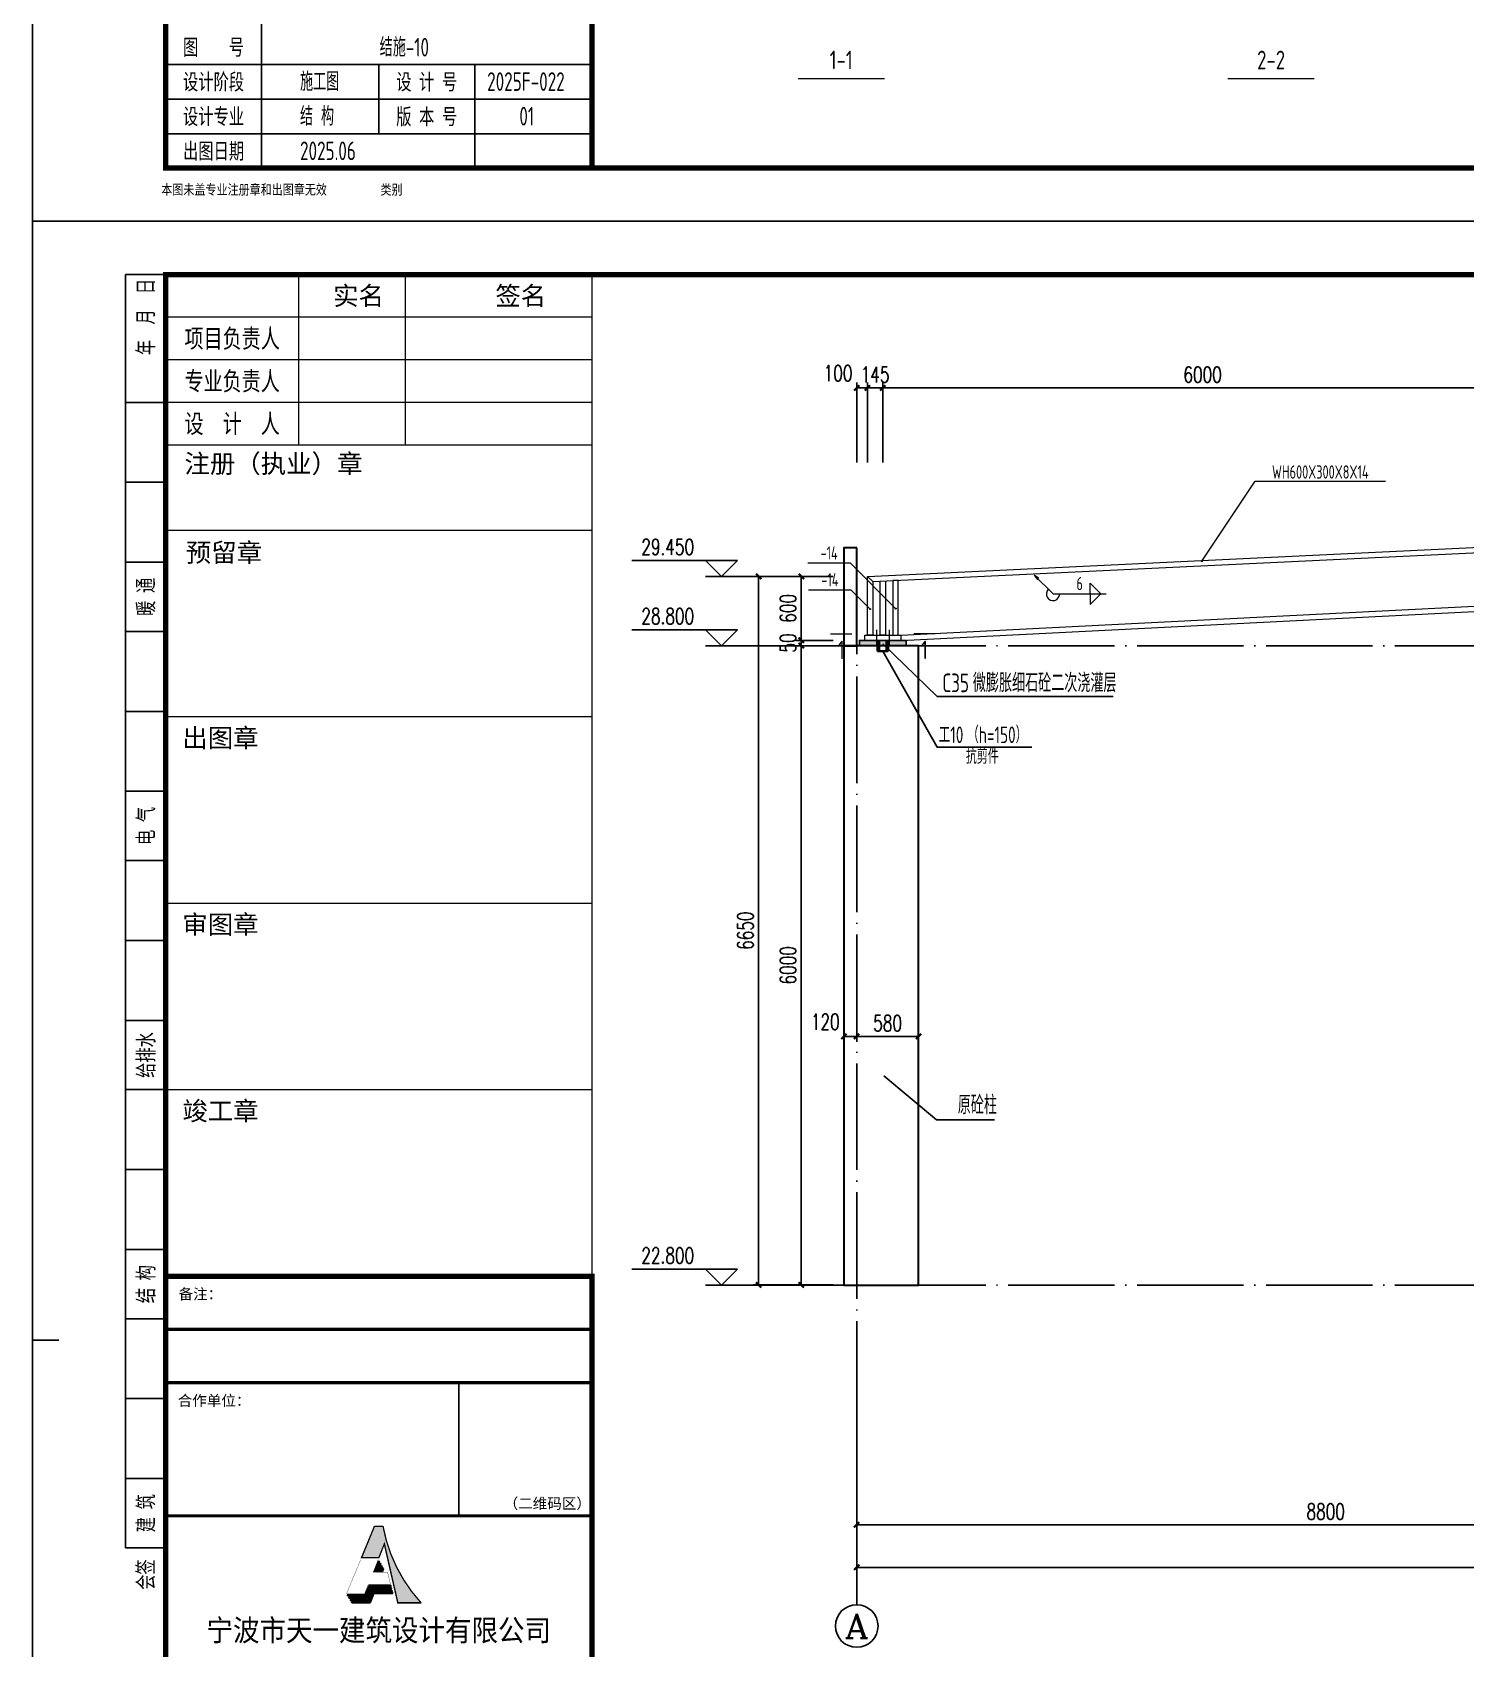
# Model space of a CAD drawing. Extents: x 712773 to 1022356, y -298958 to 209542.
# Drawn here: x 896206 to 909653, y -270354 to -255185 of the extents above; entities that cross this region are included whole.
import ezdxf
from ezdxf.enums import TextEntityAlignment as Align

# ---------------------------------------------------------------- set-up
doc = ezdxf.new("R2010")
doc.units = 0
doc.header["$LTSCALE"] = 500
doc.header["$MEASUREMENT"] = 0
doc.linetypes.add('DOTE', pattern=[2.42, 2, -0.2, 0.02, -0.2])
doc.layers.get('0').update_dxf_attribs({"linetype": 'CONTINUOUS'})
doc.layers.get('DEFPOINTS').update_dxf_attribs({"linetype": 'CONTINUOUS'})
for name, color, linetype, lineweight in [('0S-柱-线', 50, 'CONTINUOUS', 30), ('10', 7, 'CONTINUOUS', 18), ('114', 2, 'CONTINUOUS', 18), ('116', 1, 'CONTINUOUS', 35), ('14', 2, 'CONTINUOUS', 20), ('字符串标注', 9, 'CONTINUOUS', 18), ('柱子', 3, 'CONTINUOUS', 20), ('焊缝标注', 9, 'CONTINUOUS', 18), ('钢板标注', 9, 'CONTINUOUS', 18)]:
    doc.layers.add(name, color=color, linetype=linetype, lineweight=lineweight)
for name, color, linetype in [('AXIS', 3, 'CONTINUOUS'), ('AXIS_TEXT', 7, 'CONTINUOUS'), ('DIM_ELEV', 3, 'CONTINUOUS'), ('DIM_LEAD', 3, 'CONTINUOUS'), ('DOTE', 1, 'DOTE'), ('PUB_DIM', 3, 'CONTINUOUS'), ('PUB_TEXT', 7, 'CONTINUOUS'), ('T-TK', 157, 'CONTINUOUS'), ('图层1', 165, 'CONTINUOUS'), ('照明平面标注层', 111, 'CONTINUOUS'), ('钢架', 7, 'CONTINUOUS')]:
    doc.layers.add(name, color=color, linetype=linetype)
doc.styles.add('_TCH_AXIS', font='COMPLEX', dxfattribs={"bigfont": 'GBCBIG'})
doc.styles.add('_TCH_DIM', font='SIMPLEX', dxfattribs={"bigfont": 'GBCBIG'})
doc.styles.add('_TCH_DIM_T3', font='SIMPLEX', dxfattribs={"width": 0.705882, "bigfont": 'GBCBIG'})
doc.styles.add('COMPLEX', font='COMPLEX')
doc.styles.add('FromPkpm', font='Pkpmeng', dxfattribs={"width": 0.7, "bigfont": 'Pkpmchn'})
doc.styles.add('TK1-TY', font='simhei.ttf')
doc.styles.add('TK2-TY', font='', dxfattribs={"width": 0.8})
doc.styles.add('TSSD_Dimension', font='Tssdeng.shx', dxfattribs={"width": 0.7, "bigfont": 'hztxt.shx'})
doc.styles.add('TSSD_Rein', font='tssdeng.shx', dxfattribs={"width": 0.7, "bigfont": 'hztxt.shx'})
doc.styles.add('图框JND-宋体', font='')
doc.styles.get('TK2-TY').set_extended_font_data('NSimSun')
doc.styles.get('图框JND-宋体').set_extended_font_data('SimSun')
doc.dimstyles.new('_TCH_ARCH&&50', dxfattribs={"dimtxt": 148.75, "dimasz": 50, "dimexe": 50, "dimexo": 100, "dimgap": 50, "dimtad": 1, "dimdec": 0, "dimzin": 0, "dimdsep": 46, "dimtxsty": '_TCH_DIM_T3', "dimblk": 'ARCHTICK', "dimcen": 0.09, "dimclrt": 7, "dimazin": 2, "dimtfac": 1, "dimtdec": 0, "dimtix": 1, "dimtmove": 2, "dimatfit": 3, "dimfxl": 0, "dimtolj": 1, "dimtzin": 0, "dimarcsym": 0})

# ---------------------------------------------------------------- blocks, each defined once
blk = doc.blocks.new('srgheberggb')
at = {"layer": 'T-TK'}
blk.add_hatch(color=252, dxfattribs=at).paths.add_polyline_path([(66108, -66893), (66366, -68022), (66772, -68022, -0.138403), (66072, -66604), (65926, -66604), (65692, -67175), (65995, -67175)])
h = blk.add_hatch(color=252, dxfattribs=at)
h.paths.add_polyline_path([(65831, -67728), (65818, -67705), (65748, -67881), (65761, -67904)])
h.paths.add_polyline_path([(65855, -67770), (65842, -67747), (65772, -67923), (65785, -67946)])
h.paths.add_polyline_path([(65799, -67970), (65812, -67992), (65882, -67817), (65869, -67794)])
h.paths.add_polyline_path([(65906, -67858), (65893, -67836), (65823, -68011), (65836, -68034)])
h.paths.add_polyline_path([(66091, -67397), (66077, -67374), (66045, -67455), (66067, -67455)])
h.paths.add_polyline_path([(66066, -67355), (66053, -67332), (66004, -67455), (66026, -67455)])
h.paths.add_polyline_path([(66039, -67308), (66026, -67285), (65958, -67455), (65981, -67455)])
h.paths.add_polyline_path([(65917, -67455), (65940, -67455), (66015, -67267), (66002, -67244)])
for p, q in [((59500, -84100), (59500, -42100)), ((59500, -42100), (118900, -42100)), ((61250, -67000), (61250, -43100)), ((61250, -43100), (62000, -43100)), ((61250, -45500), (62000, -45500)), ((61250, -47000), (62000, -47000)), ((61250, -48500), (62000, -48500)), ((61250, -49800), (62000, -49800)), ((61250, -51300), (62000, -51300)), ((61250, -52800), (62000, -52800)), ((61250, -54100), (62000, -54100)), ((61250, -54100), (62000, -54100)), ((61250, -55600), (62000, -55600)), ((61250, -57100), (62000, -57100)), ((61250, -58400), (62000, -58400)), ((61250, -58400), (62000, -58400)), ((61250, -59900), (62000, -59900)), ((61250, -61400), (62000, -61400)), ((61250, -62700), (62000, -62700)), ((60000, -63100), (59500, -63100)), ((61250, -64200), (62000, -64200)), ((61250, -65700), (62000, -65700)), ((61250, -67000), (62000, -67000)), ((65410, -67881), (65423, -67904)), ((65410, -67881), (65748, -67881)), ((65423, -67904), (65761, -67904)), ((65434, -67923), (65448, -67946)), ((65434, -67923), (65772, -67923)), ((65448, -67946), (65785, -67946)), ((65818, -67705), (66225, -67705)), ((65831, -67728), (66231, -67728)), ((65842, -67747), (66235, -67747)), ((65855, -67770), (66241, -67770)), ((65869, -67794), (66247, -67794)), ((65882, -67817), (66252, -67817)), ((65893, -67836), (66257, -67836)), ((65906, -67858), (66262, -67858)), ((66225, -67705), (66231, -67728)), ((66235, -67747), (66241, -67770)), ((66247, -67794), (66252, -67817)), ((66257, -67836), (66262, -67858)), ((65461, -67970), (65475, -67992)), ((65461, -67970), (65799, -67970)), ((65475, -67992), (65812, -67992)), ((65486, -68011), (65499, -68034)), ((65486, -68011), (65823, -68011)), ((65499, -68034), (65836, -68034)), ((63800, -75307), (63800, -83107)), ((70000, -81157), (62000, -81157)), ((66000, -81157), (66000, -82457)), ((67800, -81157), (67800, -83107)), ((70000, -81807), (62000, -81807)), ((70000, -82457), (62000, -82457)), ((59500, -84100), (118900, -84100))]:
    blk.add_line(p, q, dxfattribs=at)
at = {"layer": 'T-TK', "color": 3}
for p, q in [((65917, -67455), (66002, -67244)), ((65940, -67455), (66015, -67267)), ((65958, -67455), (66026, -67285)), ((65981, -67455), (66039, -67308)), ((66002, -67244), (66015, -67267)), ((66004, -67455), (66053, -67332)), ((66026, -67285), (66039, -67308)), ((66053, -67332), (66066, -67355)), ((66026, -67455), (66066, -67355)), ((66045, -67455), (66077, -67374)), ((66067, -67455), (66091, -67397)), ((66077, -67374), (66091, -67397)), ((65748, -67881), (65818, -67705)), ((65748, -67881), (65761, -67904)), ((65761, -67904), (65831, -67728)), ((65772, -67923), (65842, -67747)), ((65772, -67923), (65785, -67946)), ((65785, -67946), (65855, -67770)), ((65799, -67970), (65869, -67794)), ((65812, -67992), (65882, -67817)), ((65818, -67705), (65831, -67728)), ((65823, -68011), (65893, -67836)), ((65836, -68034), (65906, -67858)), ((65842, -67747), (65855, -67770)), ((65869, -67794), (65882, -67817)), ((65893, -67836), (65906, -67858)), ((65799, -67970), (65812, -67992)), ((65823, -68011), (65836, -68034))]:
    blk.add_line(p, q, dxfattribs=at)
at = {"layer": 'T-TK'}
for points, const_width in [([(62000, -83100), (117900, -83100), (117900, -43100), (62000, -43100)], 100), ([(70000, -83100), (62000, -83100), (62000, -61901), (70000, -61901)], 100), ([(62000, -83100), (70000, -83100), (70000, -62900), (62000, -62900)], 60), ([(70000, -66400), (62000, -66400), (62000, -63900), (70000, -63900)], 60), ([(65397, -67859), (65660, -67222), (65989, -67222), (65896, -67455), (66165, -67455), (66220, -67683), (65805, -67683), (65735, -67859)], 5.66)]:
    blk.add_lwpolyline(points, close=True, dxfattribs=dict(at, const_width=const_width))
blk.add_lwpolyline([(67500, -63900), (70000, -63900), (70000, -66400), (67500, -66400)], close=True, dxfattribs=at)
at = {"layer": 'T-TK', "const_width": 22.5}
blk.add_lwpolyline([(65919, -66592), (66081, -66592, 0.141579), (66798, -68034), (66356, -68034), (66104, -66932), (66003, -67186), (65674, -67186), (65919, -66592)], format="xyb", dxfattribs=at)
at = {"layer": 'T-TK', "const_width": 5.66}
for points in [[(66081, -66592, 0.141579), (66798, -68034), (66356, -68034), (66104, -66932), (66003, -67186), (65674, -67186), (65919, -66592)], [(66072, -66604, 0.138403), (66772, -68022), (66366, -68022), (66108, -66893), (65995, -67175), (65692, -67175), (65926, -66604)]]:
    blk.add_lwpolyline(points, format="xyb", close=True, dxfattribs=at)
at = {"layer": '图层1', "linetype": 'Continuous'}
for p in [(68500, -43100), (62000, -63800)]:
    blk.add_line(p, (62000, -43100), dxfattribs=at)
at = {"layer": '图层1', "linetype": 'Continuous', "const_width": 25}
for points in [[(64500, -43100), (64500, -46300)], [(66500, -43100), (66500, -46300)], [(70000, -43100), (70000, -61901)], [(70000, -43900), (62000, -43900)], [(70000, -44700), (62000, -44700)], [(70000, -45500), (62000, -45500)], [(70000, -46300), (62000, -46300)], [(70000, -47901), (62000, -47901)], [(70000, -51401), (62000, -51401)], [(70000, -54901), (62000, -54901)], [(70000, -58401), (62000, -58401)], [(68500, -61901), (62000, -61901)]]:
    blk.add_lwpolyline(points, dxfattribs=at)
at = {"layer": 'AXIS_TEXT', "style": 'TSSD_Dimension', "width": 0.7}
for s, p in [('施工图', (64523, -81654)), ('2025F-022', (68034, -81654)), ('结 构 ', (64523, -82304)), ('01', (68638, -82304)), ('2025.06', (64523, -82954))]:
    blk.add_text(s, height=350, dxfattribs=at).set_placement(p)
at = {"layer": 'T-TK', "style": 'TK2-TY', "width": 0.7}
blk.add_text('年  月  日', height=300, rotation=90, dxfattribs=at).set_placement((61773, -44612))
for s, p in [('暖 通', (61626, -49150)), ('电 气', (61627, -53450)), ('给排水', (61629, -57750)), ('结 构', (61629, -62050)), ('建 筑', (61628, -66350)), ('会签', (61625, -67502))]:
    blk.add_text(s, height=300, rotation=90, dxfattribs=at).set_placement(p, align=Align.MIDDLE_CENTER)
at = {"layer": 'T-TK', "style": 'TK1-TY'}
for s, p in [('备注：', (62244, -62336)), ('合作单位：', (62228, -64336)), ('合作单位：', (62228, -64336)), ('（二维码区）', (68344, -66267))]:
    blk.add_text(s, height=200, dxfattribs=at).set_placement(p)
at = {"layer": 'T-TK'}
for s, height, style, width, p in [('宁波市天一建筑设计有限公司', 405, 'TK1-TY', 0.9, (66000, -68547)), ('图    号', 300, 'TK2-TY', 0.7, (62900, -80832)), ('设计阶段', 300, 'TK2-TY', 0.7, (62900, -81482)), ('设 计 号', 300, 'TK2-TY', 0.7, (66900, -81483)), ('设计专业', 300, 'TK2-TY', 0.7, (62900, -82132)), ('版 本 号', 300, 'TK2-TY', 0.7, (66900, -82134)), ('出图日期', 300, 'TK2-TY', 0.7, (62900, -82782))]:
    blk.add_text(s, height=height, dxfattribs=dict(at, style=style, width=width)).set_placement(p, align=Align.MIDDLE_CENTER)
at = {"layer": 'T-TK', "style": 'TK2-TY', "width": 0.8}
for s, height, p in [('本图未盖专业注册章和出图章无效', 189.87, (61920, -83601)), ('类别', 189.9, (66032, -83601))]:
    blk.add_text(s, height=height, dxfattribs=at).set_placement(p)
at = {"layer": '图层1', "style": '图框JND-宋体'}
for s, p in [('实名', (65621, -43500)), ('签名', (68665, -43500))]:
    blk.add_text(s, height=350, dxfattribs=at).set_placement(p, align=Align.MIDDLE_CENTER)
at = {"layer": '图层1', "style": '图框JND-宋体', "width": 0.75}
for s, p in [('项目负责人', (63250, -44300)), ('专业负责人', (63250, -45100)), ('设  计  人', (63250, -45900))]:
    blk.add_text(s, height=350, dxfattribs=at).set_placement(p, align=Align.MIDDLE_CENTER)
at = {"layer": '图层1', "style": '图框JND-宋体'}
for s, p in [('注册（执业）章', (62353, -46474)), ('预留章', (62379, -48144)), ('出图章', (62314, -51625)), ('审图章', (62314, -55125)), ('竣工章', (62314, -58625))]:
    blk.add_text(s, height=350, dxfattribs=at).set_placement(p, align=Align.TOP_LEFT)
blk = doc.blocks.new('_ArchTick')
at = {"color": 0, "linetype": 'ByBlock', "const_width": 0.4}
blk.add_lwpolyline([(-0.5, -0.5), (0.5, 0.5)], dxfattribs=at)
blk = doc.blocks.new('*D657')
at = {"layer": 'AXIS', "color": 0, "lineweight": -2, "transparency": 16777216}
for p, q in [((903940, -268041), (903940, -269641)), ((922420, -268041), (922420, -269641)), ((903940, -269591), (922420, -269591))]:
    blk.add_line(p, q, dxfattribs=at)
at = {"layer": 'DEFPOINTS', "color": 0, "transparency": 16777216}
for p in [(903940, -267941), (922420, -267941), (922420, -269591)]:
    blk.add_point(p, dxfattribs=at)
at = {"layer": 'AXIS', "color": 0, "lineweight": -2, "transparency": 16777216, "xscale": 50, "yscale": 50, "zscale": 50, "rotation": 180}
blk.add_blockref('_ArchTick', (903940, -269591), dxfattribs=at)
at = {"layer": 'AXIS', "color": 0, "lineweight": -2, "transparency": 16777216, "xscale": 50, "yscale": 50, "zscale": 50}
blk.add_blockref('_ArchTick', (922420, -269591), dxfattribs=at)
at = {"layer": 'AXIS', "color": 7, "transparency": 16777216, "insert": (913180, -269467), "char_height": 148.8, "attachment_point": 5, "style": '_TCH_DIM_T3'}
blk.add_mtext('\\A1;18480', dxfattribs=at)
blk = doc.blocks.new('*D658')
at = {"layer": 'AXIS', "color": 0, "lineweight": -2, "transparency": 16777216}
for p, q in [((903940, -268041), (903940, -269241)), ((912740, -268041), (912740, -269241)), ((903940, -269191), (912740, -269191))]:
    blk.add_line(p, q, dxfattribs=at)
at = {"layer": 'DEFPOINTS', "color": 0, "transparency": 16777216}
for p in [(903940, -267941), (912740, -267941), (912740, -269191)]:
    blk.add_point(p, dxfattribs=at)
at = {"layer": 'AXIS', "color": 0, "lineweight": -2, "transparency": 16777216, "xscale": 50, "yscale": 50, "zscale": 50, "rotation": 180}
blk.add_blockref('_ArchTick', (903940, -269191), dxfattribs=at)
at = {"layer": 'AXIS', "color": 0, "lineweight": -2, "transparency": 16777216, "xscale": 50, "yscale": 50, "zscale": 50}
blk.add_blockref('_ArchTick', (912740, -269191), dxfattribs=at)
at = {"layer": 'AXIS', "color": 7, "transparency": 16777216, "insert": (908340, -269067), "char_height": 148.8, "attachment_point": 5, "style": '_TCH_DIM_T3'}
blk.add_mtext('\\A1;8800', dxfattribs=at)
blk = doc.blocks.new('*D664')
at = {"layer": 'DEFPOINTS', "color": 0, "transparency": 16777216}
for p in [(910185, -258522), (904185, -259322), (910185, -259322)]:
    blk.add_point(p, dxfattribs=at)
at = {"layer": 'PUB_DIM', "color": 0, "lineweight": -2, "transparency": 16777216}
for p, q in [((904185, -259222), (904185, -258472)), ((910185, -259222), (910185, -258472)), ((904185, -258522), (910185, -258522))]:
    blk.add_line(p, q, dxfattribs=at)
at = {"layer": 'PUB_DIM', "color": 0, "lineweight": -2, "transparency": 16777216, "xscale": 50, "yscale": 50, "zscale": 50, "rotation": 180}
blk.add_blockref('_ArchTick', (904185, -258522), dxfattribs=at)
at = {"layer": 'PUB_DIM', "color": 0, "lineweight": -2, "transparency": 16777216, "xscale": 50, "yscale": 50, "zscale": 50}
blk.add_blockref('_ArchTick', (910185, -258522), dxfattribs=at)
at = {"layer": 'PUB_DIM', "color": 7, "transparency": 16777216, "insert": (907185, -258397), "char_height": 148.8, "attachment_point": 5, "style": '_TCH_DIM_T3'}
blk.add_mtext('\\A1;6000', dxfattribs=at)
blk = doc.blocks.new('*D665')
at = {"layer": 'DEFPOINTS', "color": 0, "transparency": 16777216}
for p in [(904185, -258522), (904040, -259322), (904185, -259322)]:
    blk.add_point(p, dxfattribs=at)
at = {"layer": 'PUB_DIM', "color": 0, "lineweight": -2, "transparency": 16777216}
for p, q in [((904040, -259222), (904040, -258472)), ((904185, -259222), (904185, -258472)), ((904040, -258522), (903990, -258522)), ((904040, -258522), (904185, -258522)), ((904185, -258522), (904235, -258522))]:
    blk.add_line(p, q, dxfattribs=at)
at = {"layer": 'PUB_DIM', "color": 0, "lineweight": -2, "transparency": 16777216, "xscale": 50, "yscale": 50, "zscale": 50}
blk.add_blockref('_ArchTick', (904040, -258522), dxfattribs=at)
at = {"layer": 'PUB_DIM', "color": 0, "lineweight": -2, "transparency": 16777216, "xscale": 50, "yscale": 50, "zscale": 50, "rotation": 180}
blk.add_blockref('_ArchTick', (904185, -258522), dxfattribs=at)
at = {"layer": 'PUB_DIM', "color": 7, "transparency": 16777216, "insert": (904113, -258397), "char_height": 148.8, "attachment_point": 5, "style": '_TCH_DIM_T3'}
blk.add_mtext('\\A1;145', dxfattribs=at)
blk = doc.blocks.new('*D666')
at = {"layer": 'DEFPOINTS', "color": 0, "transparency": 16777216}
for p in [(904040, -258522), (903940, -259322), (904040, -259322)]:
    blk.add_point(p, dxfattribs=at)
at = {"layer": 'PUB_DIM', "color": 0, "lineweight": -2, "transparency": 16777216}
for p, q in [((903940, -259222), (903940, -258472)), ((904040, -259222), (904040, -258472)), ((903940, -258522), (904040, -258522))]:
    blk.add_line(p, q, dxfattribs=at)
at = {"layer": 'PUB_DIM', "color": 0, "lineweight": -2, "transparency": 16777216, "xscale": 50, "yscale": 50, "zscale": 50, "rotation": 180}
blk.add_blockref('_ArchTick', (903940, -258522), dxfattribs=at)
at = {"layer": 'PUB_DIM', "color": 0, "lineweight": -2, "transparency": 16777216, "xscale": 50, "yscale": 50, "zscale": 50}
blk.add_blockref('_ArchTick', (904040, -258522), dxfattribs=at)
at = {"layer": 'PUB_DIM', "color": 7, "transparency": 16777216, "insert": (903765, -258384), "char_height": 148.8, "attachment_point": 5, "style": '_TCH_DIM_T3'}
blk.add_mtext('\\A1;100', dxfattribs=at)
blk = doc.blocks.new('*D667')
at = {"layer": 'DEFPOINTS', "color": 0, "transparency": 16777216}
for p in [(903420, -260941), (903820, -260941), (903820, -266941)]:
    blk.add_point(p, dxfattribs=at)
at = {"layer": 'PUB_DIM', "color": 0, "lineweight": -2, "transparency": 16777216}
for p, q in [((903720, -260941), (903370, -260941)), ((903420, -266941), (903420, -260941)), ((903720, -266941), (903370, -266941))]:
    blk.add_line(p, q, dxfattribs=at)
at = {"layer": 'PUB_DIM', "color": 0, "lineweight": -2, "transparency": 16777216, "xscale": 50, "yscale": 50, "zscale": 50}
for p, rotation in [((903420, -260941), 90), ((903420, -266941), 270)]:
    blk.add_blockref('_ArchTick', p, dxfattribs=dict(at, rotation=rotation))
at = {"layer": 'PUB_DIM', "color": 7, "transparency": 16777216, "insert": (903296, -263941), "char_height": 148.8, "attachment_point": 5, "rotation": 90, "style": '_TCH_DIM_T3'}
blk.add_mtext('\\A1;6000', dxfattribs=at)
blk = doc.blocks.new('*D668')
at = {"layer": 'DEFPOINTS', "color": 0, "transparency": 16777216}
for p in [(903420, -260891), (903820, -260891), (903820, -260941)]:
    blk.add_point(p, dxfattribs=at)
at = {"layer": 'PUB_DIM', "color": 0, "lineweight": -2, "transparency": 16777216}
for p, q in [((903720, -260891), (903370, -260891)), ((903420, -260891), (903420, -260841)), ((903420, -260941), (903420, -260891)), ((903720, -260941), (903370, -260941)), ((903420, -260941), (903420, -260991))]:
    blk.add_line(p, q, dxfattribs=at)
at = {"layer": 'PUB_DIM', "color": 0, "lineweight": -2, "transparency": 16777216, "xscale": 50, "yscale": 50, "zscale": 50}
for p, rotation in [((903420, -260891), 270), ((903420, -260941), 90)]:
    blk.add_blockref('_ArchTick', p, dxfattribs=dict(at, rotation=rotation))
at = {"layer": 'PUB_DIM', "color": 7, "transparency": 16777216, "insert": (903296, -260916), "char_height": 148.8, "attachment_point": 5, "rotation": 90, "style": '_TCH_DIM_T3'}
blk.add_mtext('\\A1;50', dxfattribs=at)
blk = doc.blocks.new('*D669')
at = {"layer": 'DEFPOINTS', "color": 0, "transparency": 16777216}
for p in [(903420, -260291), (903820, -260291), (903820, -260891)]:
    blk.add_point(p, dxfattribs=at)
at = {"layer": 'PUB_DIM', "color": 0, "lineweight": -2, "transparency": 16777216}
for p, q in [((903720, -260291), (903370, -260291)), ((903420, -260891), (903420, -260291)), ((903720, -260891), (903370, -260891))]:
    blk.add_line(p, q, dxfattribs=at)
at = {"layer": 'PUB_DIM', "color": 0, "lineweight": -2, "transparency": 16777216, "xscale": 50, "yscale": 50, "zscale": 50}
for p, rotation in [((903420, -260291), 90), ((903420, -260891), 270)]:
    blk.add_blockref('_ArchTick', p, dxfattribs=dict(at, rotation=rotation))
at = {"layer": 'PUB_DIM', "color": 7, "transparency": 16777216, "insert": (903296, -260591), "char_height": 148.8, "attachment_point": 5, "rotation": 90, "style": '_TCH_DIM_T3'}
blk.add_mtext('\\A1;600', dxfattribs=at)
blk = doc.blocks.new('*D670')
at = {"layer": 'DEFPOINTS', "color": 0, "transparency": 16777216}
for p in [(903020, -260291), (903820, -260291), (903820, -266941)]:
    blk.add_point(p, dxfattribs=at)
at = {"layer": 'PUB_DIM', "color": 0, "lineweight": -2, "transparency": 16777216}
for p, q in [((903720, -260291), (902970, -260291)), ((903020, -266941), (903020, -260291)), ((903720, -266941), (902970, -266941))]:
    blk.add_line(p, q, dxfattribs=at)
at = {"layer": 'PUB_DIM', "color": 0, "lineweight": -2, "transparency": 16777216, "xscale": 50, "yscale": 50, "zscale": 50}
for p, rotation in [((903020, -260291), 90), ((903020, -266941), 270)]:
    blk.add_blockref('_ArchTick', p, dxfattribs=dict(at, rotation=rotation))
at = {"layer": 'PUB_DIM', "color": 7, "transparency": 16777216, "insert": (902896, -263616), "char_height": 148.8, "attachment_point": 5, "rotation": 90, "style": '_TCH_DIM_T3'}
blk.add_mtext('\\A1;6650', dxfattribs=at)
blk = doc.blocks.new('*D702')
at = {"layer": 'DEFPOINTS', "color": 0, "transparency": 16777216}
for p in [(903820, -264209), (903940, -264209), (903940, -264608)]:
    blk.add_point(p, dxfattribs=at)
at = {"layer": 'PUB_DIM', "color": 0, "lineweight": -2, "transparency": 16777216}
for p, q in [((903820, -264309), (903820, -264658)), ((903940, -264309), (903940, -264658)), ((903820, -264608), (903940, -264608))]:
    blk.add_line(p, q, dxfattribs=at)
at = {"layer": 'PUB_DIM', "color": 0, "lineweight": -2, "transparency": 16777216, "xscale": 50, "yscale": 50, "zscale": 50, "rotation": 180}
blk.add_blockref('_ArchTick', (903820, -264608), dxfattribs=at)
at = {"layer": 'PUB_DIM', "color": 0, "lineweight": -2, "transparency": 16777216, "xscale": 50, "yscale": 50, "zscale": 50}
blk.add_blockref('_ArchTick', (903940, -264608), dxfattribs=at)
at = {"layer": 'PUB_DIM', "color": 7, "transparency": 16777216, "insert": (903645, -264471), "char_height": 148.8, "attachment_point": 5, "style": '_TCH_DIM_T3'}
blk.add_mtext('\\A1;120', dxfattribs=at)
blk = doc.blocks.new('*D703')
at = {"layer": 'DEFPOINTS', "color": 0, "transparency": 16777216}
for p in [(903940, -264209), (904520, -264209), (904520, -264608)]:
    blk.add_point(p, dxfattribs=at)
at = {"layer": 'PUB_DIM', "color": 0, "lineweight": -2, "transparency": 16777216}
for p, q in [((903940, -264309), (903940, -264658)), ((904520, -264309), (904520, -264658)), ((903940, -264608), (904520, -264608))]:
    blk.add_line(p, q, dxfattribs=at)
at = {"layer": 'PUB_DIM', "color": 0, "lineweight": -2, "transparency": 16777216, "xscale": 50, "yscale": 50, "zscale": 50, "rotation": 180}
blk.add_blockref('_ArchTick', (903940, -264608), dxfattribs=at)
at = {"layer": 'PUB_DIM', "color": 0, "lineweight": -2, "transparency": 16777216, "xscale": 50, "yscale": 50, "zscale": 50}
blk.add_blockref('_ArchTick', (904520, -264608), dxfattribs=at)
at = {"layer": 'PUB_DIM', "color": 7, "transparency": 16777216, "insert": (904230, -264484), "char_height": 148.8, "attachment_point": 5, "style": '_TCH_DIM_T3'}
blk.add_mtext('\\A1;580', dxfattribs=at)
blk = doc.blocks.new('_AXISO')
blk.add_circle((0, 0), 0.5)
at = {"layer": 'AXIS_TEXT', "style": 'COMPLEX', "width": 1.302083}
blk.add_attdef('A', text='', height=0.56, dxfattribs=at).set_placement((-0.25, -0.28), (0.25, -0.28), align=Align.FIT)

msp = doc.modelspace()

# ---------------------------------------------------------------- hatches: boundary and pattern name
h = msp.add_hatch()
h.set_pattern_fill('混凝土', color=256, scale=10)
h.set_pattern_definition([(50, (-444208.32, 112736.11), (71.7260183, -6.2752135), [7.5, -82.5]), (355, (-444208.32, 112736.11), (-13.8751334, 75.2192134), [6, -66]), (100.4514, (-444202.34, 112735.59), (57.8509382, 68.9439542), [6.374019, -70.1142112]), (46.1842, (-444208.32, 112756.11), (106.724105, -16.5519014), [11.25, -123.75]), (96.6356, (-444199.43, 112754.73), (93.4662706, 97.411787), [9.561029, -105.1713]), (351.1842, (-444208.32, 112756.11), (93.4661945, 97.41186), [9, -99]), (21, (-444198.32, 112751.11), (59.6907052, -40.261889), [7.5, -82.5]), (326, (-444198.32, 112751.11), (24.3315332, 72.5150045), [6, -66]), (71.4514, (-444193.345, 112747.755), (84.022263, 32.2530497), [6.374019, -70.1142112]), (37.5, (-444208.32, 112736.11), (1.21598553, 33.2893854), [0, -65.2, 0, -67, 0, -66.25]), (7.5, (-444208.32, 112736.11), (26.3069537, 39.4411712), [0, -38.2, 0, -63.7, 0, -25.25]), (327.5, (-444230.62, 112736.11), (53.3822436, -2.25548717), [0, -25, 0, -78, 0, -103.5]), (317.5, (-444240.62, 112736.11), (58.318617, 10.0104982), [0, -32.5, 0, -51.8, 0, -73.5])])
h.paths.add_polyline_path([(903965.1, -260941.3), (903965.1, -260891.3), (904405.1, -260891.3), (904405.1, -260941.3)])
h.paths.add_polyline_path([(921835.1, -260041.4), (921835.1, -259991.4), (922275.1, -259991.4), (922275.1, -260041.4)])
at = {"layer": '字符串标注'}
h = msp.add_hatch(color=256, dxfattribs=at)
edge = h.paths.add_edge_path()
edge.add_arc((907177, -260148.6), 5, 0, 360)
at = {"layer": '焊缝标注', "transparency": 33554687}
msp.add_hatch(color=256, dxfattribs=at).paths.add_polyline_path([(905605.4, -260278.1), (905635.3, -260318.8), (905646, -260308.3)])
at = {"layer": '钢板标注'}
h = msp.add_hatch(color=256, dxfattribs=at)
edge = h.paths.add_edge_path()
edge.add_arc((904065.1, -260597.6), 5, 0, 360)
h = msp.add_hatch(color=256, dxfattribs=at)
edge = h.paths.add_edge_path()
edge.add_arc((904305.1, -260592.9), 5, 0, 360)

# ---------------------------------------------------------------- linework, layer by layer
at = {"layer": '0S-柱-线'}
for points in [[(903940.1, -260021.3), (903820.1, -260021.3), (903820.1, -260941.3), (903940.1, -260941.3)], [(903820.1, -266941.3), (904520.1, -266941.3), (904520.1, -260941.3), (903820.1, -260941.3)]]:
    msp.add_lwpolyline(points, close=True, dxfattribs=at)
at = {"layer": '10', "ltscale": 100}
for p, q in [((903389.5, -255619.6), (904199.5, -255619.6)), ((907422.7, -255619.6), (908232.7, -255619.6)), ((903695.1, -260831.3), (903895.1, -260831.3)), ((904675.1, -260831.3), (904475.1, -260831.3))]:
    msp.add_line(p, q, dxfattribs=at)
at = {"layer": '114', "color": 2, "lineweight": 20, "ltscale": 100}
for p, q in [((904125.1, -260791.3), (904125.1, -260941.3)), ((904245.1, -260791.3), (904245.1, -260941.3))]:
    msp.add_line(p, q, dxfattribs=at)
at = {"layer": '114', "color": 1, "ltscale": 100, "const_width": 7}
for points in [[(904125.1, -260841.3), (904125.1, -260891.3)], [(904245.1, -260841.3), (904245.1, -260891.3)]]:
    msp.add_lwpolyline(points, dxfattribs=at)
at = {"layer": '116', "ltscale": 100}
for p, q in [((904135.1, -260891.3), (904135.1, -260991.3)), ((904150.1, -260891.3), (904150.1, -260991.3)), ((904220.1, -260891.3), (904220.1, -260991.3)), ((904235.1, -260891.3), (904235.1, -260991.3)), ((904135.1, -260991.3), (904235.1, -260991.3))]:
    msp.add_line(p, q, dxfattribs=at)
at = {"layer": '14', "ltscale": 100}
for p, q in [((904040.1, -260841.3), (904040.1, -260291.4)), ((904040.1, -260291.4), (904090.1, -260338.9)), ((904090.1, -260338.9), (904090.1, -260841.3)), ((904015.1, -260841.3), (904355.1, -260841.3)), ((904015.1, -260891.3), (904015.1, -260841.3)), ((904355.1, -260891.3), (904015.1, -260891.3)), ((904090.1, -260841.3), (904040.1, -260841.3)), ((904355.1, -260841.3), (904355.1, -260891.3))]:
    msp.add_line(p, q, dxfattribs=at)
at = {"layer": '14', "color": 2, "ltscale": 100}
for p, q in [((904160.1, -260841.3), (904160.1, -260335.6)), ((904210.1, -260333.2), (904210.1, -260841.3)), ((904330.1, -260326.9), (904280.1, -260329.4)), ((904280.1, -260329.4), (904280.1, -260841.3)), ((904330.1, -260841.3), (904330.1, -260326.9)), ((904210.1, -260841.3), (904160.1, -260841.3)), ((904280.1, -260841.3), (904330.1, -260841.3))]:
    msp.add_line(p, q, dxfattribs=at)
at = {"layer": 'AXIS'}
msp.add_line((903940.1, -267941.3), (903940.1, -269941.3), dxfattribs=at)
at = {"layer": 'DIM_ELEV'}
for p, q in [((902820.1, -260141.4), (901830.6, -260141.4)), ((902670.1, -260291.4), (902520.1, -260141.4)), ((902670.1, -260291.4), (902820.1, -260141.4)), ((903020.1, -260291.4), (902520.1, -260291.4)), ((902820.1, -260791.3), (901830.6, -260791.3)), ((902670.1, -260941.3), (902520.1, -260791.3)), ((902670.1, -260941.3), (902820.1, -260791.3)), ((903020.1, -260941.3), (902520.1, -260941.3)), ((902820.1, -266791.3), (901830.6, -266791.3)), ((902670.1, -266941.3), (902520.1, -266791.3)), ((902670.1, -266941.3), (902820.1, -266791.3)), ((903020.1, -266941.3), (902520.1, -266941.3))]:
    msp.add_line(p, q, dxfattribs=at)
at = {"layer": 'DIM_LEAD'}
for p, q in [((904193.5, -264978.8), (904687.2, -265390.7)), ((904687.2, -265390.7), (905233.7, -265390.7))]:
    msp.add_line(p, q, dxfattribs=at)
at = {"layer": 'DOTE'}
for p, q in [((903940.1, -260021.3), (903940.1, -267941.3)), ((902940.1, -260941.3), (923420.1, -260941.3)), ((902940.1, -266941.3), (923420.1, -266941.3))]:
    msp.add_line(p, q, dxfattribs=at)
at = {"layer": 'PUB_DIM'}
for points in [[(906345.3, -261417.1), (904695.4, -261417.1), (904185.1, -260924.3)], [(904185.1, -260991.3), (904695.4, -261894.5), (905583.9, -261894.5)]]:
    msp.add_lwpolyline(points, dxfattribs=at)
at = {"layer": '字符串标注', "ltscale": 100}
for p, q in [((907177, -260148.6), (907677, -259398.6)), ((907677, -259398.6), (908902, -259398.6))]:
    msp.add_line(p, q, dxfattribs=at)
msp.add_circle((907177, -260148.6), 5, dxfattribs=at)
at = {"layer": '柱子', "ltscale": 100}
for p, q in [((904040.1, -260291.4), (910134.9, -260000.6)), ((904090.1, -260338.9), (910137.4, -260050.6)), ((904355.1, -260841.3), (910162.4, -260549.9)), ((904355.1, -260891.4), (910164.9, -260599.9))]:
    msp.add_line(p, q, dxfattribs=at)
at = {"layer": '焊缝标注', "linetype": 'Continuous'}
for p, q in [((905646, -260308.3), (905605.4, -260278.1)), ((905605.4, -260278.1), (905635.3, -260318.8)), ((905635.3, -260318.8), (905646, -260308.3))]:
    msp.add_line(p, q, dxfattribs=at)
at = {"layer": '焊缝标注', "lineweight": 18, "ltscale": 100}
msp.add_line((905605.4, -260278.1), (905781.7, -260455.4), dxfattribs=at)
at = {"layer": '焊缝标注', "ltscale": 100}
for p, q in [((906131.7, -260455.4), (906131.7, -260355.4)), ((906131.7, -260355.4), (906231.7, -260455.4)), ((905781.7, -260455.4), (906281.7, -260455.4)), ((906131.7, -260455.4), (906131.7, -260555.4)), ((906131.7, -260555.4), (906231.7, -260455.4))]:
    msp.add_line(p, q, dxfattribs=at)
msp.add_arc((905781.7, -260455.4), 62.5, 134.84035, 0, dxfattribs=at)
at = {"layer": '钢板标注', "ltscale": 100}
for p, q in [((903881.3, -260168.1), (903481.3, -260168.1)), ((904305.1, -260592.9), (903881.3, -260168.1)), ((903888.5, -260420.6), (903488.5, -260420.6)), ((904065.1, -260597.6), (903888.5, -260420.6))]:
    msp.add_line(p, q, dxfattribs=at)
for centre in [(904065.1, -260597.6), (904305.1, -260592.9)]:
    msp.add_circle(centre, 5, dxfattribs=at)
at = {"layer": '钢架'}
msp.add_lwpolyline([(903965.1, -260941.3), (903965.1, -260891.3), (904405.1, -260891.3), (904405.1, -260941.3)], close=True, dxfattribs=at)

# ---------------------------------------------------------------- block references
at = {"layer": 'AXIS'}
ref = msp.add_blockref('_AXISO', (903940.1, -270141.3), dxfattribs=dict(at, xscale=400, yscale=400, zscale=400))
ref.add_attrib('A', 'A', dxfattribs={"layer": 'AXIS_TEXT', "height": 226.3, "style": '_TCH_AXIS', "width": 1.458333}).set_placement((903826.9, -270254.4), (904053.2, -270254.4), align=Align.FIT)
at = {"layer": '照明平面标注层', "xscale": 0.5, "yscale": 0.5, "zscale": 0.5}
for p in [(866455.8, -214907.6), (866455.8, -235907.7)]:
    msp.add_blockref('srgheberggb', p, dxfattribs=at)

# ---------------------------------------------------------------- texts
at = {"layer": '10', "lineweight": 25, "style": 'FromPkpm', "width": 0.77}
for s, p in [('1-1', (903794.5, -255444.6)), ('2-2', (907827.7, -255444.6))]:
    msp.add_text(s, height=175, dxfattribs=at).set_placement(p, align=Align.MIDDLE_CENTER)
at = {"layer": '10', "style": 'FromPkpm', "width": 0.77}
for p in [(903795.1, -260981.3), (904575.1, -260981.3)]:
    msp.add_text('1', height=175, dxfattribs=at).set_placement(p, align=Align.MIDDLE_CENTER)
at = {"layer": 'AXIS_TEXT', "style": 'TSSD_Dimension', "width": 0.7}
msp.add_text('结施-10', height=175, dxfattribs=at).set_placement((899464.5, -255411.8))
at = {"layer": 'PUB_TEXT'}
for s, height, style, width, p in [('29.450', 148.75, '_TCH_DIM', 0.705882, (901919.6, -260088.9)), ('28.800', 148.75, '_TCH_DIM', 0.705882, (901919.6, -260738.8)), ('C35', 175, 'TSSD_Rein', 0.7, (904742.6, -261377.7)), ('微膨胀细石砼二次浇灌层', 175, 'TSSD_Rein', 0.7, (905030, -261377.7)), ('工', 155.5, 'TSSD_Rein', 0.7, (904708.8, -261855.3)), ('10', 155.52, 'TSSD_Rein', 0.7, (904817.6, -261855.3)), ('（', 155.5, 'TSSD_Rein', 0.7, (904976.4, -261855.3)), ('h=150）', 155.52, 'TSSD_Rein', 0.7, (905085.3, -261855.3)), ('原砼柱', 175, 'TSSD_Rein', 0.7, (904888.4, -265338.2)), ('22.800', 148.75, '_TCH_DIM', 0.705882, (901919.6, -266738.8))]:
    msp.add_text(s, height=height, dxfattribs=dict(at, style=style, width=width)).set_placement(p)
at = {"layer": 'PUB_TEXT', "style": '_TCH_DIM'}
msp.add_text('抗剪件', height=142.86, dxfattribs=at).set_placement((904964.4, -262049.9))
at = {"layer": '字符串标注', "style": 'FromPkpm', "width": 0.7}
msp.add_text('WH600X300X8X14', height=125, dxfattribs=at).set_placement((908289.5, -259373.6), align=Align.CENTER)
at = {"layer": '焊缝标注', "style": 'FromPkpm', "width": 0.7}
msp.add_text('6', height=125, dxfattribs=at).set_placement((906031.7, -260420.4), align=Align.CENTER)
at = {"layer": '钢板标注', "style": 'FromPkpm', "width": 0.7}
for p in [(903681.3, -260133.1), (903688.5, -260385.6)]:
    msp.add_text('-14', height=125, dxfattribs=at).set_placement(p, align=Align.CENTER)

# ---------------------------------------------------------------- dimensions: what is measured, and where the dimension line sits
at = {"layer": 'AXIS'}
for p2, distance, picture, middle in [((922420.1, -267941.3), -1650, '*D657', (913180.1, -269466.9)), ((912740.1, -267941.3), -1250, '*D658', (908340.1, -269066.9))]:
    dim = msp.add_aligned_dim(p1=(903940.1, -267941.3), p2=p2, distance=distance, dimstyle='_TCH_ARCH&&50', dxfattribs=at)
    dim.commit()
    dim.dimension.update_dxf_attribs({"geometry": picture, "text_midpoint": middle})
at = {"layer": 'PUB_DIM'}
for base, p1, p2, picture, middle in [((904040.1, -258521.8), (903940.1, -259321.8), (904040.1, -259321.8), '*D666', (903765.1, -258384.3)), ((903940.1, -264608), (903820.1, -264208.9), (903940.1, -264208.9), '*D702', (903645.1, -264470.5))]:
    dim = msp.add_linear_dim(base=base, p1=p1, p2=p2, angle=0, dimstyle='_TCH_ARCH&&50', dxfattribs=at)
    dim.commit()
    dim.dimension.update_dxf_attribs({"geometry": picture, "text_midpoint": middle, "dimtype": 129})
for p1, p2, distance, picture, middle in [((904040.1, -259321.8), (904185.1, -259321.8), 800, '*D665', (904112.6, -258397.4)), ((904185.1, -259321.8), (910184.8, -259321.8), 800, '*D664', (907185, -258397.4)), ((903820.1, -266941.3), (903820.1, -260291.4), 800, '*D670', (902895.7, -263616.3)), ((903820.1, -260891.3), (903820.1, -260291.4), 400, '*D669', (903295.7, -260591.3)), ((903820.1, -260941.3), (903820.1, -260891.3), 400, '*D668', (903295.7, -260916.3)), ((903820.1, -266941.3), (903820.1, -260941.3), 400, '*D667', (903295.7, -263941.3)), ((903940.1, -264208.9), (904520.1, -264208.9), -399.2, '*D703', (904230.1, -264483.7))]:
    dim = msp.add_aligned_dim(p1=p1, p2=p2, distance=distance, dimstyle='_TCH_ARCH&&50', dxfattribs=at)
    dim.commit()
    dim.dimension.update_dxf_attribs({"geometry": picture, "text_midpoint": middle})

doc.saveas('drawing.dxf')
